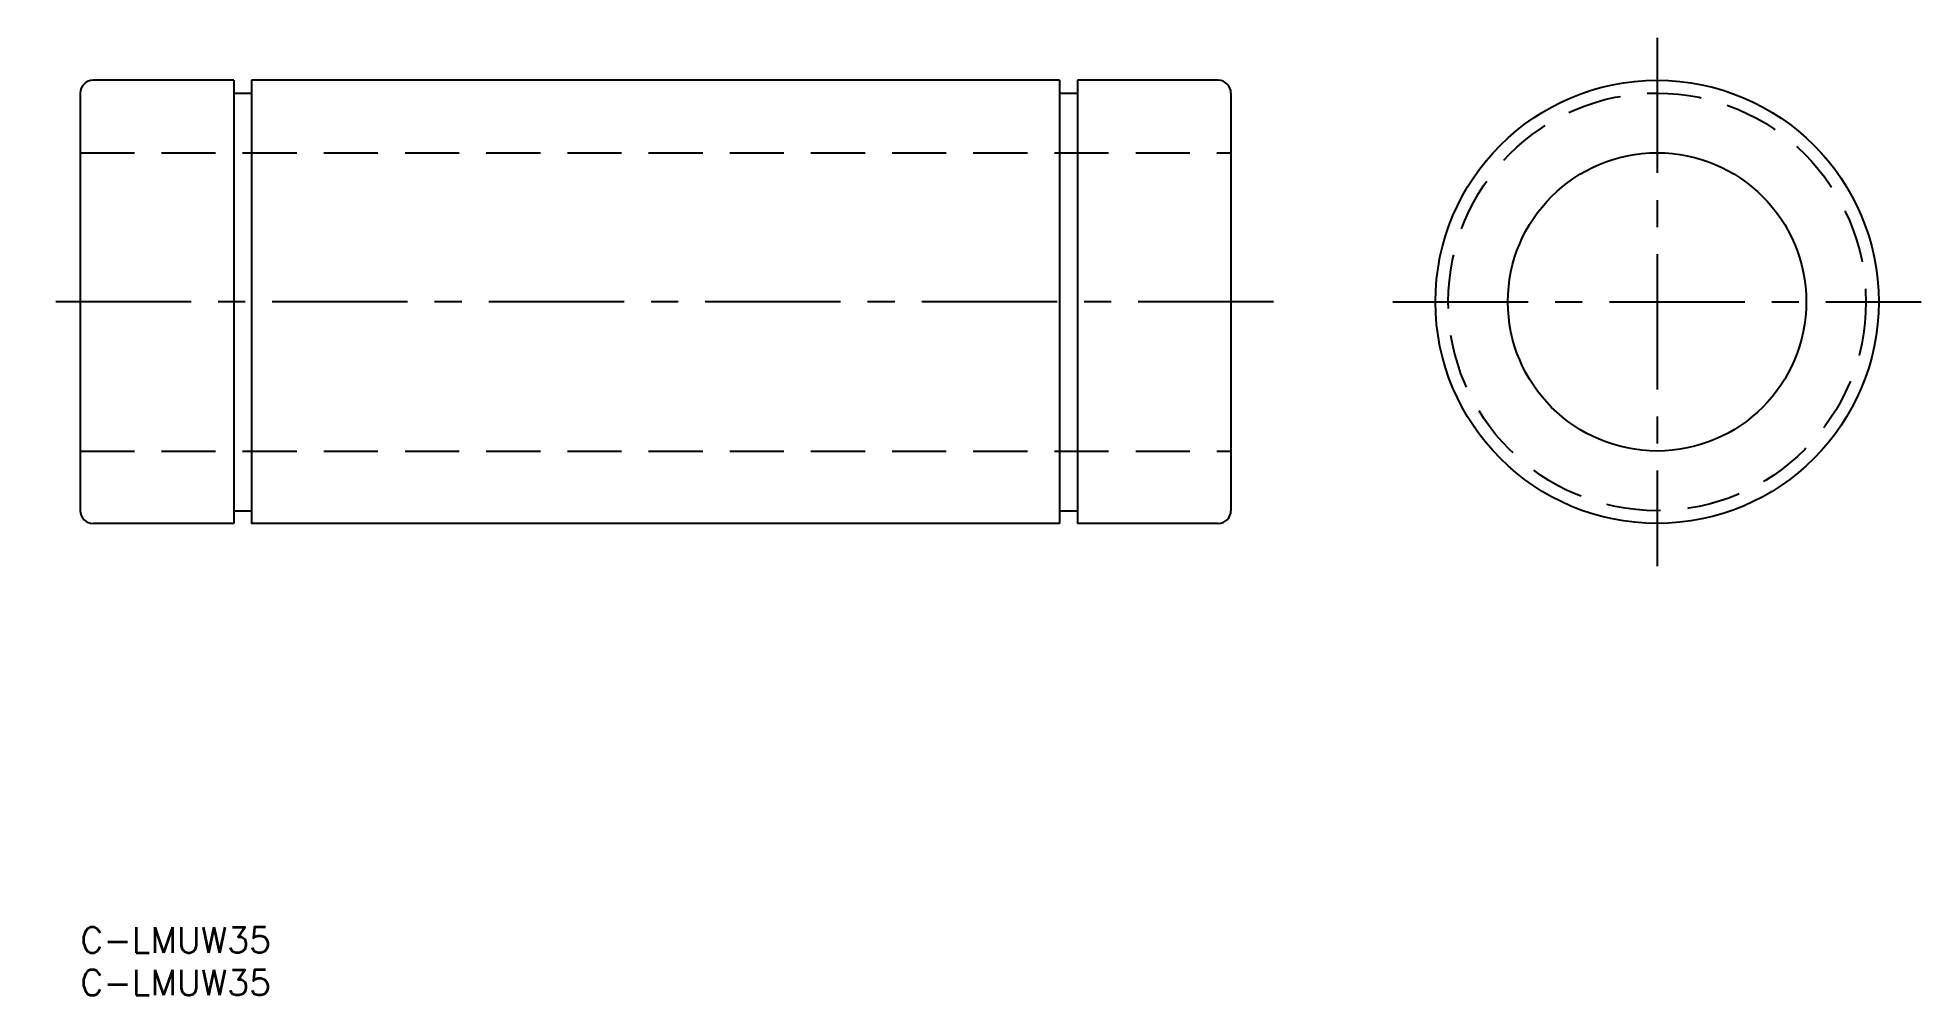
# Model space of a CAD drawing. Extents: x -5 to 216, y -8 to 104.
import ezdxf
from ezdxf.enums import TextEntityAlignment as Align

# ---------------------------------------------------------------- set-up
doc = ezdxf.new("R2010")
doc.units = 0
doc.header["$LTSCALE"] = 0.5
doc.linetypes.add('CENTER', pattern=[50.8, 31.75, -6.35, 6.35, -6.35])
doc.linetypes.add('DASHED', pattern=[19.05, 12.7, -6.35])
doc.layers.get('0').update_dxf_attribs({"linetype": 'CONTINUOUS'})
doc.layers.add('CENTER', color=1, linetype='CENTER')
doc.styles.get("Standard").update_dxf_attribs({"font": 'txt.shx', "height": 3, "bigfont": 'bigfont.shx'})

msp = doc.modelspace()

# ---------------------------------------------------------------- linework, layer by layer
at = {"color": 7, "linetype": 'CONTINUOUS'}
for p, q in [((0, 97.87), (0, 48.87)), ((18, 99.37), (1.5, 99.37)), ((18, 99.37), (18, 47.37)), ((18, 97.87), (20.1, 97.87)), ((114.9, 99.37), (20.1, 99.37)), ((20.1, 99.37), (20.1, 47.37)), ((114.9, 99.37), (114.9, 47.37)), ((114.9, 97.87), (117, 97.87)), ((133.5, 99.37), (117, 99.37)), ((117, 99.37), (117, 47.37)), ((135, 97.87), (135, 48.87)), ((18, 48.87), (20.1, 48.87)), ((114.9, 48.87), (117, 48.87)), ((18, 47.37), (1.5, 47.37)), ((114.9, 47.37), (20.1, 47.37)), ((133.5, 47.37), (117, 47.37))]:
    msp.add_line(p, q, dxfattribs=at)
at = {"color": 3, "linetype": 'DASHED'}
for p, q in [((0, 90.87), (135, 90.87)), ((0, 55.87), (135, 55.87))]:
    msp.add_line(p, q, dxfattribs=at)
at = {"color": 7, "linetype": 'CONTINUOUS'}
for radius in [26, 17.5]:
    msp.add_circle((185, 73.37), radius, dxfattribs=at)
at = {"color": 3, "linetype": 'DASHED'}
msp.add_circle((185, 73.37), 24.5, dxfattribs=at)
at = {"color": 7, "linetype": 'CONTINUOUS'}
for centre, start, end in [((1.5, 97.87), 90, 180), ((133.5, 97.87), 0, 90), ((1.5, 48.87), 180, 270), ((133.5, 48.87), 270, 0)]:
    msp.add_arc(centre, 1.5, start, end, dxfattribs=at)
at = {"layer": 'CENTER', "color": 1, "linetype": 'CENTER'}
for p, q in [((185, 104.37), (185, 42.37)), ((140, 73.37), (-5, 73.37)), ((154, 73.37), (216, 73.37))]:
    msp.add_line(p, q, dxfattribs=at)

# ---------------------------------------------------------------- texts
at = {"color": 7, "linetype": 'CONTINUOUS'}
for p in [(0, 0), (0, -5)]:
    msp.add_text('C-LMUW35', height=3, dxfattribs=at).set_placement(p, align=Align.TOP_LEFT)

doc.saveas('drawing.dxf')
